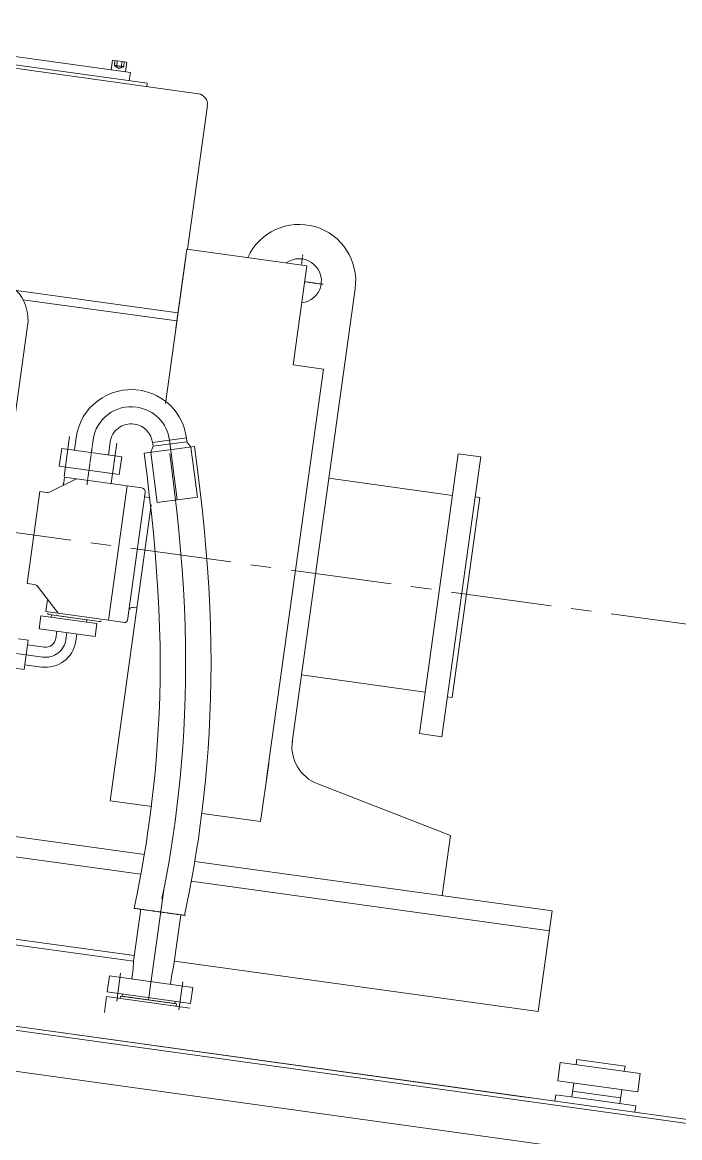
# Model space of a CAD drawing. Extents: x 766778 to 845620, y 133762 to 209800.
# Drawn here: x 775637 to 776451, y 190359 to 191741 of the extents above; entities that cross this region are included whole.
import ezdxf

# ---------------------------------------------------------------- set-up
doc = ezdxf.new("R2010")
doc.units = 0
doc.header["$MEASUREMENT"] = 0
for name, pattern in [('ACAD_ISO03W100', [30, 12, -18]), ('CENTER', [2, 1.25, -0.25, 0.25, -0.25]), ('DASHED', [0.75, 0.5, -0.25])]:
    doc.linetypes.add(name, pattern=pattern)
doc.layers.get('0').update_dxf_attribs({"color": 1, "linetype": 'CONTINUOUS'})
for name, color, linetype in [('E00-JAT-25', 7, 'CONTINUOUS'), ('E00-KAT-25', 7, 'DASHED'), ('E00-KES-25', 7, 'CENTER'), ('E0L-JAT-25', 7, 'CONTINUOUS'), ('HB0-JAT-50', 3, 'CONTINUOUS')]:
    doc.layers.add(name, color=color, linetype=linetype)
doc.layers.add('E00-JAT-50', color=252, linetype='CONTINUOUS', lineweight=5)

# ---------------------------------------------------------------- blocks, each defined once
blk = doc.blocks.new('A$C59AF2E24')
at = {"layer": 'E00-JAT-25', "color": 252, "linetype": 'Continuous', "lineweight": 5}
for p, q in [((1608.6, 2497.1), (1615.5, 2546.6)), ((1623.6, 2545.4), (1621.4, 2529.6)), ((1718, 2539.2), (1760, 2544.7)), ((1760, 2544.7), (1760.7, 2539.7)), ((1605.6, 2531.8), (1602.6, 2510)), ((1605.6, 2531.8), (1679.9, 2521.4)), ((1665.6, 2539.5), (1663.4, 2523.7)), ((1666.7, 2488.9), (1673.7, 2538.4)), ((1707.6, 2525.8), (1770.1, 2533.9)), ((1718.7, 2534.6), (1715.9, 2527.1)), ((1718, 2539.6), (1718.7, 2534.6)), ((1718.6, 2534.3), (1760.7, 2539.7)), ((1748.6, 2467.8), (1739, 2541.9)), ((1760.7, 2539.7), (1765.4, 2533.2)), ((1765.4, 2533.2), (1773.4, 2471)), ((1679.9, 2521.4), (1676.8, 2499.6)), ((1715.8, 2526.8), (1723.8, 2464.6)), ((1676.8, 2499.6), (1602.6, 2510)), ((1676.8, 2499.6), (1602.6, 2510)), ((1723.8, 2464.6), (1773.4, 2471)), ((1579.4, 2324.4), (1577.2, 2308.6)), ((1579.4, 2324.4), (1648.7, 2314.7)), ((1651.6, 2317.3), (1590.1, 2326)), ((1592.7, 2325.6), (1592.3, 2322.6)), ((1592.7, 2325.6), (1636.3, 2319.5)), ((1577.2, 2308.6), (1646.5, 2298.9)), ((1636.3, 2319.5), (1635.9, 2316.5)), ((1648.7, 2314.7), (1646.5, 2298.9)), ((1563.7, 2294.5), (1551.8, 2296.2)), ((1558.6, 2258.1), (1563.7, 2294.5)), ((1597.8, 2296.4), (1599.1, 2305.5)), ((1622.5, 2292.9), (1623.8, 2302)), ((1583.7, 2285.8), (1562.9, 2288.7)), ((1546.7, 2259.8), (1558.6, 2258.1)), ((1580.2, 2261), (1559.4, 2263.9)), ((1712, 1848.4), (1731.1, 1984.8)), ((1693.5, 1896.4), (1702.5, 1960.8)), ((1743, 1889.4), (1752, 1953.8)), ((1692.9, 1886.4), (1693.5, 1896.4)), ((1677.4, 1881.8), (1672.5, 1846.9)), ((1692.9, 1886.4), (1691.3, 1874.5)), ((1740.8, 1879.7), (1739.1, 1867.8)), ((1740.8, 1879.7), (1743, 1889.4)), ((1660.9, 1858.6), (1663.7, 1878.4)), ((1766.7, 1863.9), (1663.7, 1878.4)), ((1754.4, 1870.9), (1749.5, 1836.1)), ((1657.3, 1832.8), (1660.1, 1852.6)), ((1660.1, 1852.6), (1763, 1838.2)), ((1763.9, 1844.1), (1660.9, 1858.6)), ((1676.9, 1850.3), (1677.3, 1853.2)), ((1677.3, 1853.2), (1746.6, 1843.5)), ((1679.7, 1855.9), (1679.3, 1853)), ((1744.6, 1843.8), (1679.3, 1853)), ((1763.9, 1844.1), (1766.7, 1863.9)), ((1745.1, 1846.7), (1744.6, 1843.8)), ((1746.2, 1840.5), (1746.6, 1843.5))]:
    blk.add_line(p, q, dxfattribs=at)
for points in [[(1415.9, 2758.3), (1518.6, 2743.9, -0.414214), (1563.7, 2684), (1513.2, 2324.7)], [(1549.2, 2278), (1581.9, 2273.4, 0.414214), (1610.2, 2294.7), (1611.4, 2303.8)]]:
    blk.add_lwpolyline(points, format="xyb", dxfattribs=at)
for points in [[(1756.7, 1953.1), (1759.7, 1967.5), (1762.9, 1983.4), (1765.9, 1999.1), (1768.7, 2015), (1771.4, 2031.3), (1774, 2048.1), (1776.4, 2065.4), (1778.7, 2083.2), (1780.9, 2101.5), (1782.9, 2120.3), (1784.6, 2139.7), (1786.2, 2159.5), (1787.5, 2179.8), (1788.6, 2200.7), (1789.4, 2222), (1789.9, 2243.8), (1790.1, 2266.1), (1789.9, 2288.8), (1789.4, 2311.9), (1788.6, 2335.5), (1787.3, 2359.5), (1785.7, 2383.7), (1783.8, 2408.1), (1781.6, 2432.6), (1779.2, 2457), (1776.5, 2481.4), (1773.7, 2505.4), (1770.1, 2533.8)], [(1694.2, 1961.9), (1694.6, 1964), (1698, 1980), (1701, 1995.4), (1703.9, 2010.5), (1706.6, 2025.6), (1709.2, 2041.2), (1711.6, 2057.3), (1714, 2073.9), (1716.2, 2090.9), (1718.3, 2108.5), (1720.2, 2126.5), (1721.9, 2145), (1723.3, 2164), (1724.6, 2183.5), (1725.6, 2203.4), (1726.4, 2223.9), (1726.9, 2244.8), (1727.1, 2266.1), (1726.9, 2287.9), (1726.5, 2310.1), (1725.6, 2332.8), (1724.4, 2355.8), (1722.9, 2379.2), (1721, 2402.9), (1718.9, 2426.7), (1716.5, 2450.5), (1713.9, 2474.2), (1711.2, 2497.8), (1707.6, 2525.8)], [(1728.8, 1973.8), (1732, 1989.4), (1734.9, 2004.8), (1737.6, 2020.3), (1740.3, 2036.3), (1742.8, 2052.7), (1745.2, 2069.6), (1747.5, 2087.1), (1749.6, 2105), (1751.5, 2123.4), (1753.2, 2142.3), (1754.8, 2161.7), (1756.1, 2181.7), (1757.1, 2202.1), (1757.9, 2222.9), (1758.4, 2244.3), (1758.6, 2266.1), (1758.4, 2288.3), (1757.9, 2311), (1757.1, 2334.1), (1755.9, 2357.7), (1754.3, 2381.5), (1752.4, 2405.5), (1750.3, 2429.6), (1747.9, 2453.8), (1745.2, 2477.8), (1742.4, 2501.6), (1739.5, 2525.2)]]:
    blk.add_lwpolyline(points, dxfattribs=at)
for centre, radius, start, end in [((1691.6, 2535.9), 68.7, 82, 172), ((1691.9, 2535.8), 68.7, 7.378, 81.2513), ((1691.6, 2535.9), 47.5, 82, 172), ((1691.9, 2535.8), 47.5, 7.378, 81.2513), ((1691.6, 2535.9), 26.3, 82, 172), ((1691.9, 2535.8), 26.3, 8.1268, 81.2513), ((1590.5, 2328.9), 3, 201.0651, 262), ((1652, 2320.3), 3, 262, 318.3099), ((1585.4, 2298.2), 12.5, 262, 352), ((1585.4, 2298.2), 37.5, 262, 352)]:
    blk.add_arc(centre, radius, start, end, dxfattribs=at)
at = {"layer": 'E00-JAT-50', "color": 252, "lineweight": 5}
for p, q in [((1775.5, 2970.9), (1167, 3056.5)), ((1243.3, 3060.4), (1691.4, 2997.4)), ((1271.6, 3046.3), (1667.7, 2990.6)), ((2096.5, 2524.4), (2047.8, 2177.8)), ((2117.2, 2471), (2124.2, 2520.5)), ((2117.2, 2471), (2075.5, 2173.9)), ((2088.4, 2222.6), (2123.2, 2470.2)), ((428.1, 2074.2), (1693.5, 1896.4)), ((2086, 2051.3), (2075.6, 1977)), ((2171.9, 1728.2), (637, 1943.9)), ((2171.9, 1728.2), (637, 1943.9)), ((637, 1943.9), (2171.9, 1728.2)), ((637, 1943.9), (2171.9, 1728.2)), ((2241.9, 1773.9), (2241, 1767.4)), ((2301.6, 1765.5), (2241.9, 1773.9)), ((2301.6, 1765.5), (2300.7, 1759)), ((2171.9, 1728.2), (2191.7, 1725.4)), ((2171.9, 1728.2), (2191.7, 1725.4)), ((2171.9, 1728.2), (2191.7, 1725.4)), ((2215.7, 1730.1), (2214.6, 1722.2)), ((2314.8, 1716.2), (2313.6, 1708.3))]:
    blk.add_line(p, q, dxfattribs=at)
at = {"layer": 'E00-JAT-50', "color": 252, "linetype": 'Continuous', "lineweight": 5}
for p, q in [((1667.6, 3000.8), (1669.3, 3012.6)), ((1687.1, 3010.1), (1669.3, 3012.6)), ((1685.4, 2998.2), (1687.1, 3010.1)), ((1665.2, 2991), (1712.2, 2984.4)), ((1691.4, 2997.4), (1690, 2987.5)), ((1712.2, 2984.4), (1711.6, 2979.9)), ((1786.6, 2956.3), (1761.6, 2778.5)), ((1747.2, 2680.6), (1761, 2778.6)), ((1761, 2778.6), (1909.5, 2757.7)), ((1734.1, 2587.3), (1759.6, 2768.7)), ((1892.3, 2634.9), (1909.5, 2757.7)), ((1550.1, 2727.4), (1749.8, 2699.4)), ((1969.2, 2729.1), (1890.3, 2167.4)), ((1558, 2716.2), (1748.5, 2689.5)), ((1558, 2716.2), (1748.5, 2689.5)), ((1929.9, 2629.6), (1858.6, 2122.6)), ((1929.9, 2629.6), (1892.3, 2634.9)), ((2096.5, 2524.4), (2124.2, 2520.5)), ((1936.2, 2494.4), (2089.2, 2472.9)), ((1664.9, 2095.3), (1716.4, 2461.7)), ((2117.2, 2471), (2123.2, 2470.2)), ((1902, 2250.8), (2055, 2229.3)), ((2082.4, 2223.4), (2088.4, 2222.6)), ((459, 2204.2), (1707.1, 2028.8)), ((455.5, 2179.4), (1702.7, 2004.2)), ((2047.8, 2177.8), (2075.5, 2173.9)), ((1861.2, 2140.9), (1851.1, 2069.1)), ((1921.8, 2115.6), (2086, 2051.3)), ((1716.6, 2088), (1664.9, 2095.3)), ((1694.4, 1903.3), (441.4, 2079.4)), ((1851.1, 2069.1), (1778.6, 2079.3)), ((1769.5, 2020), (2211.7, 1957.9)), ((2378.9, 1699.1), (227, 2001.5)), ((1765.1, 1995.4), (2208.3, 1933.1)), ((2194.2, 1833.1), (2211.7, 1957.9)), ((2483.6, 1628.8), (263.3, 1940.9)), ((2194.2, 1833.1), (1744, 1896.4)), ((1302.9, 1850.3), (2191.7, 1725.4)), ((1302.9, 1845.3), (2491.2, 1678.3)), ((2221.4, 1770.2), (2218.2, 1747.4)), ((2221.4, 1770.2), (2320.4, 1756.2)), ((2320.4, 1756.2), (2317.2, 1733.5)), ((2218.2, 1747.4), (2317.2, 1733.5)), ((2238, 1744.6), (2235.5, 1727.3)), ((2215.7, 1730.1), (2265.2, 1723.1)), ((2236.6, 1734.7), (2296, 1726.3)), ((2297.4, 1736.2), (2294.9, 1719)), ((2265.2, 1723.1), (2314.8, 1716.2))]:
    blk.add_line(p, q, dxfattribs=at)
for centre, radius, start, end in [((1773.7, 2958.1), 13, 352, 82), ((1899.9, 2738.9), 70, 352, 155.3985), ((1899.9, 2738.9), 27.5, 276.5313, 125.3418), ((1145.1, 3098.8), 766, 307.0926, 307.1965), ((1940, 2162.2), 50, 172, 248.6075)]:
    blk.add_arc(centre, radius, start, end, dxfattribs=at)
at = {"layer": 'E00-KAT-25', "color": 252, "linetype": 'DASHED', "lineweight": 5}
for p, q in [((1672.4, 3012.2), (1671.6, 3006.2)), ((1683.1, 3004.6), (1671.6, 3006.2)), ((1671.6, 3006.2), (1676.9, 3002.5)), ((1674.5, 3005.8), (1675.3, 3011.8)), ((1683.1, 3004.6), (1676.9, 3002.5)), ((1680.2, 3005), (1681, 3011)), ((1683.1, 3004.6), (1683.9, 3010.6))]:
    blk.add_line(p, q, dxfattribs=at)
at = {"layer": 'E00-KES-25', "color": 252, "linetype": 'CENTER', "lineweight": 5}
for p, q in [((1644.6, 2542.5), (1636.8, 2486.8)), ((1694.7, 1961.9), (1757.7, 1953))]:
    blk.add_line(p, q, dxfattribs=at)
for points in [[(1904.4, 2771.1), (1902.7, 2758.7)], [(1906.7, 2737.9), (1929.6, 2734.7)]]:
    blk.add_lwpolyline(points, dxfattribs=at)
at = {"layer": 'E00-KES-25', "color": 252, "linetype": 'CENTER', "lineweight": 5, "ltscale": 100}
blk.add_lwpolyline([(106.2, 2627.4), (6758.2, 1706.6)], dxfattribs=at)
at = {"layer": 'E0L-JAT-25', "color": 252, "linetype": 'Continuous', "lineweight": 5}
blk.add_line((1691.7, 1874.4), (1691.3, 1875), dxfattribs=at)
at = {"layer": 'HB0-JAT-50', "color": 252, "linetype": 'Continuous', "lineweight": 5}
for p, q in [((1624, 2494.1), (1590.3, 2477.8)), ((1609.2, 2496.1), (1607.8, 2486.2)), ((1704.6, 2482.7), (1609.2, 2496.1)), ((1562.4, 2364.6), (1578.5, 2478.6)), ((1587.4, 2477.4), (1578.5, 2478.6)), ((1708.8, 2477.1), (1706.7, 2462.2)), ((1708.8, 2477.1), (1708.1, 2472.1)), ((1706.7, 2462.2), (1688.2, 2330.5)), ((1572, 2363.3), (1562.4, 2364.6)), ((1600.7, 2327.7), (1575.3, 2361.3)), ((1587.9, 2344.6), (1585.8, 2329.8)), ((1663.3, 2318.9), (1585.8, 2329.8)), ((1686.5, 2318.7), (1688.2, 2330.5)), ((1693.9, 2334.8), (1698.5, 2334.1))]:
    blk.add_line(p, q, dxfattribs=at)
at = {"layer": 'HB0-JAT-50', "color": 252, "lineweight": 5}
for p, q in [((1663.3, 2318.9), (1686.7, 2485.3)), ((1715, 2470.6), (1708, 2471.6)), ((1683.2, 2316.1), (1663.3, 2318.9))]:
    blk.add_line(p, q, dxfattribs=at)
at = {"layer": 'HB0-JAT-50', "color": 252, "linetype": 'Continuous', "lineweight": 5}
for centre, radius, start, end in [((1588.1, 2482.3), 5, 262, 295.6901), ((1703.9, 2477.8), 5, 352, 82), ((1571.3, 2358.3), 5, 37, 82), ((1693.2, 2329.8), 5, 82, 172), ((1683.6, 2319.1), 3, 262, 352)]:
    blk.add_arc(centre, radius, start, end, dxfattribs=at)
blk = doc.blocks.new('thruster')
at = {"color": 7, "lineweight": 9, "ltscale": 10}
blk.add_ellipse((936582.9, 205155.7), major_axis=(-1194.6, 350.8), ratio=0.282022, start_param=3.373016, end_param=6.382042, dxfattribs=at)
at = {"color": 7}
blk.add_blockref('A$C59AF2E24', (935361.8, 203892.7), dxfattribs=at)

msp = doc.modelspace()

# ---------------------------------------------------------------- block references
at = {"color": 252, "linetype": 'ACAD_ISO03W100', "ltscale": 20, "rotation": 0.09652410536552097}
msp.add_blockref('thruster', (-160932.62483, -16790.02403), dxfattribs=at)

doc.saveas('drawing.dxf')
